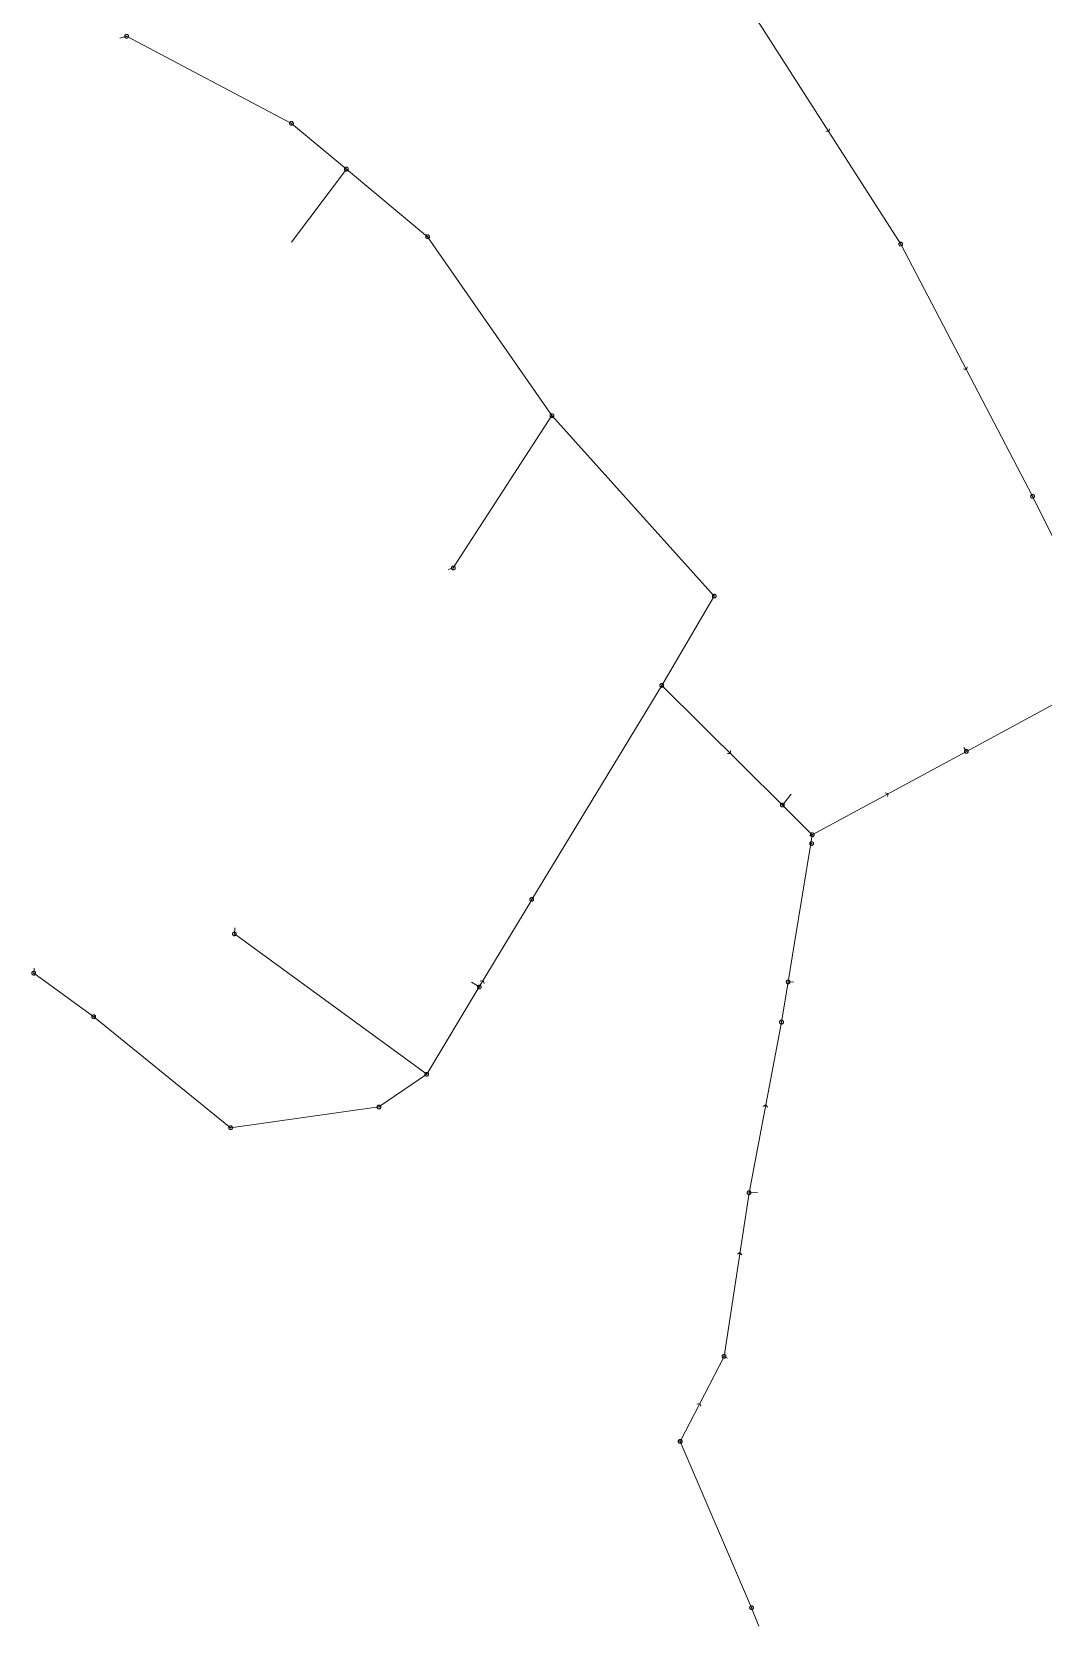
# Model space of a CAD drawing. Header units: metres. Extents: x 25504150 to 25508618, y 6694193 to 6702753.
# Drawn here: x 25506181.6 to 25506429.5, y 6701294.5 to 6701685.5 of the extents above; entities that cross this region are included whole.
import ezdxf

# ---------------------------------------------------------------- set-up
doc = ezdxf.new("R2010")
doc.units = ezdxf.units.M
for name, pattern in [('Sewer_node', [0]), ('Viemariputket', [0]), ('Viemarivarusteet', [0])]:
    doc.linetypes.add(name, pattern=pattern)
for name, color, linetype, lineweight in [('Sewer_node', 7, 'Sewer_node', 0), ('Viemariputket', 7, 'Viemariputket', 0), ('Viemarivarusteet', 7, 'Viemarivarusteet', 0)]:
    doc.layers.add(name, color=color, linetype=linetype, lineweight=lineweight)

msp = doc.modelspace()

# ---------------------------------------------------------------- linework, layer by layer
at = {"layer": 'Sewer_node', "color": 46, "linetype": 'Continuous', "true_color": 0x7f5f00, "flags": 128}
for points, elevation in [([(25506205.3, 6701684.42), (25506205.29, 6701684.49), (25506205.28, 6701684.57), (25506205.25, 6701684.63), (25506205.21, 6701684.7), (25506205.16, 6701684.75), (25506205.11, 6701684.8), (25506205.04, 6701684.84), (25506204.98, 6701684.87), (25506204.9, 6701684.88), (25506204.83, 6701684.89), (25506204.76, 6701684.88), (25506204.68, 6701684.87), (25506204.62, 6701684.84), (25506204.55, 6701684.8), (25506204.5, 6701684.75), (25506204.45, 6701684.7), (25506204.41, 6701684.63), (25506204.38, 6701684.57), (25506204.37, 6701684.49), (25506204.36, 6701684.42), (25506204.37, 6701684.35), (25506204.38, 6701684.27), (25506204.41, 6701684.21), (25506204.45, 6701684.14), (25506204.5, 6701684.09), (25506204.55, 6701684.04), (25506204.62, 6701684), (25506204.68, 6701683.97), (25506204.76, 6701683.96), (25506204.83, 6701683.95), (25506204.9, 6701683.96), (25506204.98, 6701683.97), (25506205.04, 6701684), (25506205.11, 6701684.04), (25506205.16, 6701684.09), (25506205.21, 6701684.14), (25506205.25, 6701684.21), (25506205.28, 6701684.27), (25506205.29, 6701684.35)], 41.18), ([(25506245.71, 6701663.05), (25506245.7, 6701663.12), (25506245.69, 6701663.19), (25506245.66, 6701663.26), (25506245.62, 6701663.32), (25506245.58, 6701663.38), (25506245.52, 6701663.42), (25506245.46, 6701663.46), (25506245.39, 6701663.49), (25506245.32, 6701663.5), (25506245.25, 6701663.51), (25506245.18, 6701663.5), (25506245.11, 6701663.49), (25506245.04, 6701663.46), (25506244.98, 6701663.42), (25506244.92, 6701663.38), (25506244.88, 6701663.32), (25506244.84, 6701663.26), (25506244.81, 6701663.19), (25506244.8, 6701663.12), (25506244.79, 6701663.05), (25506244.8, 6701662.98), (25506244.81, 6701662.91), (25506244.84, 6701662.84), (25506244.88, 6701662.78), (25506244.92, 6701662.72), (25506244.98, 6701662.68), (25506245.04, 6701662.64), (25506245.11, 6701662.61), (25506245.18, 6701662.6), (25506245.25, 6701662.59), (25506245.32, 6701662.6), (25506245.39, 6701662.61), (25506245.46, 6701662.64), (25506245.52, 6701662.68), (25506245.58, 6701662.72), (25506245.62, 6701662.78), (25506245.66, 6701662.84), (25506245.69, 6701662.91), (25506245.7, 6701662.98)], 41.18), ([(25506259.18, 6701651.83), (25506259.17, 6701651.9), (25506259.16, 6701651.98), (25506259.13, 6701652.04), (25506259.09, 6701652.11), (25506259.04, 6701652.16), (25506258.99, 6701652.21), (25506258.92, 6701652.25), (25506258.86, 6701652.28), (25506258.78, 6701652.29), (25506258.71, 6701652.3), (25506258.64, 6701652.29), (25506258.56, 6701652.28), (25506258.5, 6701652.25), (25506258.43, 6701652.21), (25506258.38, 6701652.16), (25506258.33, 6701652.11), (25506258.29, 6701652.04), (25506258.26, 6701651.98), (25506258.25, 6701651.9), (25506258.24, 6701651.83), (25506258.25, 6701651.76), (25506258.26, 6701651.68), (25506258.29, 6701651.62), (25506258.33, 6701651.55), (25506258.38, 6701651.5), (25506258.43, 6701651.45), (25506258.5, 6701651.41), (25506258.56, 6701651.38), (25506258.64, 6701651.37), (25506258.71, 6701651.36), (25506258.78, 6701651.37), (25506258.86, 6701651.38), (25506258.92, 6701651.41), (25506258.99, 6701651.45), (25506259.04, 6701651.5), (25506259.09, 6701651.55), (25506259.13, 6701651.62), (25506259.16, 6701651.68), (25506259.17, 6701651.76)], 39.45), ([(25506279.06, 6701635.25), (25506279.05, 6701635.32), (25506279.04, 6701635.39), (25506279.01, 6701635.46), (25506278.97, 6701635.52), (25506278.93, 6701635.58), (25506278.87, 6701635.62), (25506278.81, 6701635.66), (25506278.74, 6701635.69), (25506278.67, 6701635.7), (25506278.6, 6701635.71), (25506278.53, 6701635.7), (25506278.46, 6701635.69), (25506278.39, 6701635.66), (25506278.33, 6701635.62), (25506278.27, 6701635.58), (25506278.23, 6701635.52), (25506278.19, 6701635.46), (25506278.16, 6701635.39), (25506278.15, 6701635.32), (25506278.14, 6701635.25), (25506278.15, 6701635.18), (25506278.16, 6701635.11), (25506278.19, 6701635.04), (25506278.23, 6701634.98), (25506278.27, 6701634.92), (25506278.33, 6701634.88), (25506278.39, 6701634.84), (25506278.46, 6701634.81), (25506278.53, 6701634.8), (25506278.6, 6701634.79), (25506278.67, 6701634.8), (25506278.74, 6701634.81), (25506278.81, 6701634.84), (25506278.87, 6701634.88), (25506278.93, 6701634.92), (25506278.97, 6701634.98), (25506279.01, 6701635.04), (25506279.04, 6701635.11), (25506279.05, 6701635.18)], 41.48), ([(25506309.55, 6701591.39), (25506309.54, 6701591.46), (25506309.53, 6701591.53), (25506309.5, 6701591.6), (25506309.46, 6701591.66), (25506309.42, 6701591.72), (25506309.36, 6701591.76), (25506309.3, 6701591.8), (25506309.23, 6701591.83), (25506309.16, 6701591.84), (25506309.09, 6701591.85), (25506309.02, 6701591.84), (25506308.95, 6701591.83), (25506308.88, 6701591.8), (25506308.82, 6701591.76), (25506308.76, 6701591.72), (25506308.72, 6701591.66), (25506308.68, 6701591.6), (25506308.65, 6701591.53), (25506308.64, 6701591.46), (25506308.63, 6701591.39), (25506308.64, 6701591.32), (25506308.65, 6701591.25), (25506308.68, 6701591.18), (25506308.72, 6701591.12), (25506308.76, 6701591.06), (25506308.82, 6701591.02), (25506308.88, 6701590.98), (25506308.95, 6701590.95), (25506309.02, 6701590.94), (25506309.09, 6701590.93), (25506309.16, 6701590.94), (25506309.23, 6701590.95), (25506309.3, 6701590.98), (25506309.36, 6701591.02), (25506309.42, 6701591.06), (25506309.46, 6701591.12), (25506309.5, 6701591.18), (25506309.53, 6701591.25), (25506309.54, 6701591.32)], 40.69), ([(25506285.39, 6701554.02), (25506285.38, 6701554.09), (25506285.37, 6701554.16), (25506285.34, 6701554.23), (25506285.3, 6701554.29), (25506285.26, 6701554.35), (25506285.2, 6701554.39), (25506285.14, 6701554.43), (25506285.07, 6701554.46), (25506285, 6701554.47), (25506284.93, 6701554.48), (25506284.86, 6701554.47), (25506284.79, 6701554.46), (25506284.72, 6701554.43), (25506284.66, 6701554.39), (25506284.6, 6701554.35), (25506284.56, 6701554.29), (25506284.52, 6701554.23), (25506284.49, 6701554.16), (25506284.48, 6701554.09), (25506284.47, 6701554.02), (25506284.48, 6701553.95), (25506284.49, 6701553.88), (25506284.52, 6701553.81), (25506284.56, 6701553.75), (25506284.6, 6701553.69), (25506284.66, 6701553.65), (25506284.72, 6701553.61), (25506284.79, 6701553.58), (25506284.86, 6701553.57), (25506284.93, 6701553.56), (25506285, 6701553.57), (25506285.07, 6701553.58), (25506285.14, 6701553.61), (25506285.2, 6701553.65), (25506285.26, 6701553.69), (25506285.3, 6701553.75), (25506285.34, 6701553.81), (25506285.37, 6701553.88), (25506285.38, 6701553.95)], 43.25), ([(25506349.37, 6701547.11), (25506349.36, 6701547.18), (25506349.35, 6701547.25), (25506349.32, 6701547.32), (25506349.28, 6701547.38), (25506349.24, 6701547.44), (25506349.18, 6701547.48), (25506349.12, 6701547.52), (25506349.05, 6701547.55), (25506348.98, 6701547.56), (25506348.91, 6701547.57), (25506348.84, 6701547.56), (25506348.77, 6701547.55), (25506348.7, 6701547.52), (25506348.64, 6701547.48), (25506348.58, 6701547.44), (25506348.54, 6701547.38), (25506348.5, 6701547.32), (25506348.47, 6701547.25), (25506348.46, 6701547.18), (25506348.45, 6701547.11), (25506348.46, 6701547.04), (25506348.47, 6701546.97), (25506348.5, 6701546.9), (25506348.54, 6701546.84), (25506348.58, 6701546.78), (25506348.64, 6701546.74), (25506348.7, 6701546.7), (25506348.77, 6701546.67), (25506348.84, 6701546.66), (25506348.91, 6701546.65), (25506348.98, 6701546.66), (25506349.05, 6701546.67), (25506349.12, 6701546.7), (25506349.18, 6701546.74), (25506349.24, 6701546.78), (25506349.28, 6701546.84), (25506349.32, 6701546.9), (25506349.35, 6701546.97), (25506349.36, 6701547.04)], 39.96), ([(25506336.47, 6701525.21), (25506336.46, 6701525.28), (25506336.45, 6701525.35), (25506336.42, 6701525.42), (25506336.38, 6701525.48), (25506336.34, 6701525.54), (25506336.28, 6701525.58), (25506336.22, 6701525.62), (25506336.15, 6701525.65), (25506336.08, 6701525.66), (25506336.01, 6701525.67), (25506335.94, 6701525.66), (25506335.87, 6701525.65), (25506335.8, 6701525.62), (25506335.74, 6701525.58), (25506335.68, 6701525.54), (25506335.64, 6701525.48), (25506335.6, 6701525.42), (25506335.57, 6701525.35), (25506335.56, 6701525.28), (25506335.55, 6701525.21), (25506335.56, 6701525.14), (25506335.57, 6701525.07), (25506335.6, 6701525), (25506335.64, 6701524.94), (25506335.68, 6701524.88), (25506335.74, 6701524.84), (25506335.8, 6701524.8), (25506335.87, 6701524.77), (25506335.94, 6701524.76), (25506336.01, 6701524.75), (25506336.08, 6701524.76), (25506336.15, 6701524.77), (25506336.22, 6701524.8), (25506336.28, 6701524.84), (25506336.34, 6701524.88), (25506336.38, 6701524.94), (25506336.42, 6701525), (25506336.45, 6701525.07), (25506336.46, 6701525.14)], 40.02), ([(25506411.16, 6701509.03), (25506411.15, 6701509.1), (25506411.14, 6701509.17), (25506411.11, 6701509.24), (25506411.07, 6701509.3), (25506411.03, 6701509.36), (25506410.97, 6701509.4), (25506410.91, 6701509.44), (25506410.84, 6701509.47), (25506410.77, 6701509.48), (25506410.7, 6701509.49), (25506410.63, 6701509.48), (25506410.56, 6701509.47), (25506410.49, 6701509.44), (25506410.43, 6701509.4), (25506410.37, 6701509.36), (25506410.33, 6701509.3), (25506410.29, 6701509.24), (25506410.26, 6701509.17), (25506410.25, 6701509.1), (25506410.24, 6701509.03), (25506410.25, 6701508.96), (25506410.26, 6701508.89), (25506410.29, 6701508.82), (25506410.33, 6701508.76), (25506410.37, 6701508.7), (25506410.43, 6701508.66), (25506410.49, 6701508.62), (25506410.56, 6701508.59), (25506410.63, 6701508.58), (25506410.7, 6701508.57), (25506410.77, 6701508.58), (25506410.84, 6701508.59), (25506410.91, 6701508.62), (25506410.97, 6701508.66), (25506411.03, 6701508.7), (25506411.07, 6701508.76), (25506411.11, 6701508.82), (25506411.14, 6701508.89), (25506411.15, 6701508.96)], 38.72), ([(25506366.06, 6701495.88), (25506366.05, 6701495.95), (25506366.04, 6701496.03), (25506366.01, 6701496.09), (25506365.97, 6701496.16), (25506365.92, 6701496.21), (25506365.87, 6701496.26), (25506365.8, 6701496.3), (25506365.74, 6701496.33), (25506365.66, 6701496.34), (25506365.59, 6701496.35), (25506365.52, 6701496.34), (25506365.44, 6701496.33), (25506365.38, 6701496.3), (25506365.31, 6701496.26), (25506365.26, 6701496.21), (25506365.21, 6701496.16), (25506365.17, 6701496.09), (25506365.14, 6701496.03), (25506365.13, 6701495.95), (25506365.12, 6701495.88), (25506365.13, 6701495.81), (25506365.14, 6701495.73), (25506365.17, 6701495.67), (25506365.21, 6701495.6), (25506365.26, 6701495.55), (25506365.31, 6701495.5), (25506365.38, 6701495.46), (25506365.44, 6701495.43), (25506365.52, 6701495.42), (25506365.59, 6701495.41), (25506365.66, 6701495.42), (25506365.74, 6701495.43), (25506365.8, 6701495.46), (25506365.87, 6701495.5), (25506365.92, 6701495.55), (25506365.97, 6701495.6), (25506366.01, 6701495.67), (25506366.04, 6701495.73), (25506366.05, 6701495.81)], 37.8), ([(25506373.38, 6701488.61), (25506373.37, 6701488.68), (25506373.36, 6701488.75), (25506373.33, 6701488.82), (25506373.29, 6701488.88), (25506373.25, 6701488.94), (25506373.19, 6701488.98), (25506373.13, 6701489.02), (25506373.06, 6701489.05), (25506372.99, 6701489.06), (25506372.92, 6701489.07), (25506372.85, 6701489.06), (25506372.78, 6701489.05), (25506372.71, 6701489.02), (25506372.65, 6701488.98), (25506372.59, 6701488.94), (25506372.55, 6701488.88), (25506372.51, 6701488.82), (25506372.48, 6701488.75), (25506372.47, 6701488.68), (25506372.46, 6701488.61), (25506372.47, 6701488.54), (25506372.48, 6701488.47), (25506372.51, 6701488.4), (25506372.55, 6701488.34), (25506372.59, 6701488.28), (25506372.65, 6701488.24), (25506372.71, 6701488.2), (25506372.78, 6701488.17), (25506372.85, 6701488.16), (25506372.92, 6701488.15), (25506372.99, 6701488.16), (25506373.06, 6701488.17), (25506373.13, 6701488.2), (25506373.19, 6701488.24), (25506373.25, 6701488.28), (25506373.29, 6701488.34), (25506373.33, 6701488.4), (25506373.36, 6701488.47), (25506373.37, 6701488.54)], 39.36), ([(25506304.62, 6701472.75), (25506304.61, 6701472.82), (25506304.6, 6701472.89), (25506304.57, 6701472.96), (25506304.53, 6701473.02), (25506304.49, 6701473.08), (25506304.43, 6701473.12), (25506304.37, 6701473.16), (25506304.3, 6701473.19), (25506304.23, 6701473.2), (25506304.16, 6701473.21), (25506304.09, 6701473.2), (25506304.02, 6701473.19), (25506303.95, 6701473.16), (25506303.89, 6701473.12), (25506303.83, 6701473.08), (25506303.79, 6701473.02), (25506303.75, 6701472.96), (25506303.72, 6701472.89), (25506303.71, 6701472.82), (25506303.7, 6701472.75), (25506303.71, 6701472.68), (25506303.72, 6701472.61), (25506303.75, 6701472.54), (25506303.79, 6701472.48), (25506303.83, 6701472.42), (25506303.89, 6701472.38), (25506303.95, 6701472.34), (25506304.02, 6701472.31), (25506304.09, 6701472.3), (25506304.16, 6701472.29), (25506304.23, 6701472.3), (25506304.3, 6701472.31), (25506304.37, 6701472.34), (25506304.43, 6701472.38), (25506304.49, 6701472.42), (25506304.53, 6701472.48), (25506304.57, 6701472.54), (25506304.6, 6701472.61), (25506304.61, 6701472.68)], 40.77), ([(25506231.71, 6701464.29), (25506231.7, 6701464.36), (25506231.69, 6701464.43), (25506231.66, 6701464.5), (25506231.62, 6701464.56), (25506231.58, 6701464.62), (25506231.52, 6701464.66), (25506231.46, 6701464.7), (25506231.39, 6701464.73), (25506231.32, 6701464.74), (25506231.25, 6701464.75), (25506231.18, 6701464.74), (25506231.11, 6701464.73), (25506231.04, 6701464.7), (25506230.98, 6701464.66), (25506230.92, 6701464.62), (25506230.88, 6701464.56), (25506230.84, 6701464.5), (25506230.81, 6701464.43), (25506230.8, 6701464.36), (25506230.79, 6701464.29), (25506230.8, 6701464.22), (25506230.81, 6701464.15), (25506230.84, 6701464.08), (25506230.88, 6701464.02), (25506230.92, 6701463.96), (25506230.98, 6701463.92), (25506231.04, 6701463.88), (25506231.11, 6701463.85), (25506231.18, 6701463.84), (25506231.25, 6701463.83), (25506231.32, 6701463.84), (25506231.39, 6701463.85), (25506231.46, 6701463.88), (25506231.52, 6701463.92), (25506231.58, 6701463.96), (25506231.62, 6701464.02), (25506231.66, 6701464.08), (25506231.69, 6701464.15), (25506231.7, 6701464.22)], 42.86), ([(25506182.53, 6701454.65), (25506182.52, 6701454.72), (25506182.51, 6701454.79), (25506182.48, 6701454.86), (25506182.44, 6701454.92), (25506182.4, 6701454.98), (25506182.34, 6701455.02), (25506182.28, 6701455.06), (25506182.21, 6701455.09), (25506182.14, 6701455.1), (25506182.07, 6701455.11), (25506182, 6701455.1), (25506181.93, 6701455.09), (25506181.86, 6701455.06), (25506181.8, 6701455.02), (25506181.74, 6701454.98), (25506181.7, 6701454.92), (25506181.66, 6701454.86), (25506181.63, 6701454.79), (25506181.62, 6701454.72), (25506181.61, 6701454.65), (25506181.62, 6701454.58), (25506181.63, 6701454.51), (25506181.66, 6701454.44), (25506181.7, 6701454.38), (25506181.74, 6701454.32), (25506181.8, 6701454.28), (25506181.86, 6701454.24), (25506181.93, 6701454.21), (25506182, 6701454.2), (25506182.07, 6701454.19), (25506182.14, 6701454.2), (25506182.21, 6701454.21), (25506182.28, 6701454.24), (25506182.34, 6701454.28), (25506182.4, 6701454.32), (25506182.44, 6701454.38), (25506182.48, 6701454.44), (25506182.51, 6701454.51), (25506182.52, 6701454.58)], 43.24), ([(25506367.47, 6701452.5), (25506367.46, 6701452.57), (25506367.45, 6701452.64), (25506367.42, 6701452.71), (25506367.38, 6701452.77), (25506367.34, 6701452.83), (25506367.28, 6701452.87), (25506367.22, 6701452.91), (25506367.15, 6701452.94), (25506367.08, 6701452.95), (25506367.01, 6701452.96), (25506366.94, 6701452.95), (25506366.87, 6701452.94), (25506366.8, 6701452.91), (25506366.74, 6701452.87), (25506366.68, 6701452.83), (25506366.64, 6701452.77), (25506366.6, 6701452.71), (25506366.57, 6701452.64), (25506366.56, 6701452.57), (25506366.55, 6701452.5), (25506366.56, 6701452.43), (25506366.57, 6701452.36), (25506366.6, 6701452.29), (25506366.64, 6701452.23), (25506366.68, 6701452.17), (25506366.74, 6701452.13), (25506366.8, 6701452.09), (25506366.87, 6701452.06), (25506366.94, 6701452.05), (25506367.01, 6701452.04), (25506367.08, 6701452.05), (25506367.15, 6701452.06), (25506367.22, 6701452.09), (25506367.28, 6701452.13), (25506367.34, 6701452.17), (25506367.38, 6701452.23), (25506367.42, 6701452.29), (25506367.45, 6701452.36), (25506367.46, 6701452.43)], 38.38), ([(25506197.22, 6701443.96), (25506197.21, 6701444.03), (25506197.2, 6701444.1), (25506197.17, 6701444.17), (25506197.13, 6701444.23), (25506197.09, 6701444.29), (25506197.03, 6701444.33), (25506196.97, 6701444.37), (25506196.9, 6701444.4), (25506196.83, 6701444.41), (25506196.76, 6701444.42), (25506196.69, 6701444.41), (25506196.62, 6701444.4), (25506196.55, 6701444.37), (25506196.49, 6701444.33), (25506196.43, 6701444.29), (25506196.39, 6701444.23), (25506196.35, 6701444.17), (25506196.32, 6701444.1), (25506196.31, 6701444.03), (25506196.3, 6701443.96), (25506196.31, 6701443.89), (25506196.32, 6701443.82), (25506196.35, 6701443.75), (25506196.39, 6701443.69), (25506196.43, 6701443.63), (25506196.49, 6701443.59), (25506196.55, 6701443.55), (25506196.62, 6701443.52), (25506196.69, 6701443.51), (25506196.76, 6701443.5), (25506196.83, 6701443.51), (25506196.9, 6701443.52), (25506196.97, 6701443.55), (25506197.03, 6701443.59), (25506197.09, 6701443.63), (25506197.13, 6701443.69), (25506197.17, 6701443.75), (25506197.2, 6701443.82), (25506197.21, 6701443.89)], 42.73), ([(25506365.86, 6701442.64), (25506365.85, 6701442.71), (25506365.84, 6701442.79), (25506365.81, 6701442.85), (25506365.77, 6701442.92), (25506365.72, 6701442.97), (25506365.67, 6701443.02), (25506365.6, 6701443.06), (25506365.54, 6701443.09), (25506365.46, 6701443.1), (25506365.39, 6701443.11), (25506365.32, 6701443.1), (25506365.24, 6701443.09), (25506365.18, 6701443.06), (25506365.11, 6701443.02), (25506365.06, 6701442.97), (25506365.01, 6701442.92), (25506364.97, 6701442.85), (25506364.94, 6701442.79), (25506364.93, 6701442.71), (25506364.92, 6701442.64), (25506364.93, 6701442.57), (25506364.94, 6701442.49), (25506364.97, 6701442.43), (25506365.01, 6701442.36), (25506365.06, 6701442.31), (25506365.11, 6701442.26), (25506365.18, 6701442.22), (25506365.24, 6701442.19), (25506365.32, 6701442.18), (25506365.39, 6701442.17), (25506365.46, 6701442.18), (25506365.54, 6701442.19), (25506365.6, 6701442.22), (25506365.67, 6701442.26), (25506365.72, 6701442.31), (25506365.77, 6701442.36), (25506365.81, 6701442.43), (25506365.84, 6701442.49), (25506365.85, 6701442.57)], 39.42), ([(25506278.88, 6701429.85), (25506278.87, 6701429.92), (25506278.86, 6701429.99), (25506278.83, 6701430.06), (25506278.79, 6701430.12), (25506278.75, 6701430.18), (25506278.69, 6701430.22), (25506278.63, 6701430.26), (25506278.56, 6701430.29), (25506278.49, 6701430.3), (25506278.42, 6701430.31), (25506278.35, 6701430.3), (25506278.28, 6701430.29), (25506278.21, 6701430.26), (25506278.15, 6701430.22), (25506278.09, 6701430.18), (25506278.05, 6701430.12), (25506278.01, 6701430.06), (25506277.98, 6701429.99), (25506277.97, 6701429.92), (25506277.96, 6701429.85), (25506277.97, 6701429.78), (25506277.98, 6701429.71), (25506278.01, 6701429.64), (25506278.05, 6701429.58), (25506278.09, 6701429.52), (25506278.15, 6701429.48), (25506278.21, 6701429.44), (25506278.28, 6701429.41), (25506278.35, 6701429.4), (25506278.42, 6701429.39), (25506278.49, 6701429.4), (25506278.56, 6701429.41), (25506278.63, 6701429.44), (25506278.69, 6701429.48), (25506278.75, 6701429.52), (25506278.79, 6701429.58), (25506278.83, 6701429.64), (25506278.86, 6701429.71), (25506278.87, 6701429.78)], 40.8), ([(25506267.15, 6701421.83), (25506267.14, 6701421.9), (25506267.13, 6701421.98), (25506267.1, 6701422.04), (25506267.06, 6701422.11), (25506267.01, 6701422.16), (25506266.96, 6701422.21), (25506266.89, 6701422.25), (25506266.83, 6701422.28), (25506266.75, 6701422.29), (25506266.68, 6701422.3), (25506266.61, 6701422.29), (25506266.53, 6701422.28), (25506266.47, 6701422.25), (25506266.4, 6701422.21), (25506266.35, 6701422.16), (25506266.3, 6701422.11), (25506266.26, 6701422.04), (25506266.23, 6701421.98), (25506266.22, 6701421.9), (25506266.21, 6701421.83), (25506266.22, 6701421.76), (25506266.23, 6701421.68), (25506266.26, 6701421.62), (25506266.3, 6701421.55), (25506266.35, 6701421.5), (25506266.4, 6701421.45), (25506266.47, 6701421.41), (25506266.53, 6701421.38), (25506266.61, 6701421.37), (25506266.68, 6701421.36), (25506266.75, 6701421.37), (25506266.83, 6701421.38), (25506266.89, 6701421.41), (25506266.96, 6701421.45), (25506267.01, 6701421.5), (25506267.06, 6701421.55), (25506267.1, 6701421.62), (25506267.13, 6701421.68), (25506267.14, 6701421.76)], 40.87), ([(25506230.77, 6701416.75), (25506230.76, 6701416.82), (25506230.75, 6701416.89), (25506230.72, 6701416.96), (25506230.68, 6701417.02), (25506230.64, 6701417.08), (25506230.58, 6701417.12), (25506230.52, 6701417.16), (25506230.45, 6701417.19), (25506230.38, 6701417.2), (25506230.31, 6701417.21), (25506230.24, 6701417.2), (25506230.17, 6701417.19), (25506230.1, 6701417.16), (25506230.04, 6701417.12), (25506229.98, 6701417.08), (25506229.94, 6701417.02), (25506229.9, 6701416.96), (25506229.87, 6701416.89), (25506229.86, 6701416.82), (25506229.85, 6701416.75), (25506229.86, 6701416.68), (25506229.87, 6701416.61), (25506229.9, 6701416.54), (25506229.94, 6701416.48), (25506229.98, 6701416.42), (25506230.04, 6701416.38), (25506230.1, 6701416.34), (25506230.17, 6701416.31), (25506230.24, 6701416.3), (25506230.31, 6701416.29), (25506230.38, 6701416.3), (25506230.45, 6701416.31), (25506230.52, 6701416.34), (25506230.58, 6701416.38), (25506230.64, 6701416.42), (25506230.68, 6701416.48), (25506230.72, 6701416.54), (25506230.75, 6701416.61), (25506230.76, 6701416.68)], 41.31), ([(25506357.89, 6701400.79), (25506357.88, 6701400.86), (25506357.87, 6701400.93), (25506357.84, 6701401), (25506357.8, 6701401.06), (25506357.76, 6701401.12), (25506357.7, 6701401.16), (25506357.64, 6701401.2), (25506357.57, 6701401.23), (25506357.5, 6701401.24), (25506357.43, 6701401.25), (25506357.36, 6701401.24), (25506357.29, 6701401.23), (25506357.22, 6701401.2), (25506357.16, 6701401.16), (25506357.1, 6701401.12), (25506357.06, 6701401.06), (25506357.02, 6701401), (25506356.99, 6701400.93), (25506356.98, 6701400.86), (25506356.97, 6701400.79), (25506356.98, 6701400.72), (25506356.99, 6701400.65), (25506357.02, 6701400.58), (25506357.06, 6701400.52), (25506357.1, 6701400.46), (25506357.16, 6701400.42), (25506357.22, 6701400.38), (25506357.29, 6701400.35), (25506357.36, 6701400.34), (25506357.43, 6701400.33), (25506357.5, 6701400.34), (25506357.57, 6701400.35), (25506357.64, 6701400.38), (25506357.7, 6701400.42), (25506357.76, 6701400.46), (25506357.8, 6701400.52), (25506357.84, 6701400.58), (25506357.87, 6701400.65), (25506357.88, 6701400.72)], 40.04), ([(25506351.75, 6701360.67), (25506351.74, 6701360.74), (25506351.73, 6701360.81), (25506351.7, 6701360.88), (25506351.66, 6701360.94), (25506351.62, 6701361), (25506351.56, 6701361.04), (25506351.5, 6701361.08), (25506351.43, 6701361.11), (25506351.36, 6701361.12), (25506351.29, 6701361.13), (25506351.22, 6701361.12), (25506351.15, 6701361.11), (25506351.08, 6701361.08), (25506351.02, 6701361.04), (25506350.96, 6701361), (25506350.92, 6701360.94), (25506350.88, 6701360.88), (25506350.85, 6701360.81), (25506350.84, 6701360.74), (25506350.83, 6701360.67), (25506350.84, 6701360.6), (25506350.85, 6701360.53), (25506350.88, 6701360.46), (25506350.92, 6701360.4), (25506350.96, 6701360.34), (25506351.02, 6701360.3), (25506351.08, 6701360.26), (25506351.15, 6701360.23), (25506351.22, 6701360.22), (25506351.29, 6701360.21), (25506351.36, 6701360.22), (25506351.43, 6701360.23), (25506351.5, 6701360.26), (25506351.56, 6701360.3), (25506351.62, 6701360.34), (25506351.66, 6701360.4), (25506351.7, 6701360.46), (25506351.73, 6701360.53), (25506351.74, 6701360.6)], 39.83), ([(25506341.06, 6701339.81), (25506341.05, 6701339.88), (25506341.04, 6701339.95), (25506341.01, 6701340.02), (25506340.97, 6701340.08), (25506340.93, 6701340.14), (25506340.87, 6701340.18), (25506340.81, 6701340.22), (25506340.74, 6701340.25), (25506340.67, 6701340.26), (25506340.6, 6701340.27), (25506340.53, 6701340.26), (25506340.46, 6701340.25), (25506340.39, 6701340.22), (25506340.33, 6701340.18), (25506340.27, 6701340.14), (25506340.23, 6701340.08), (25506340.19, 6701340.02), (25506340.16, 6701339.95), (25506340.15, 6701339.88), (25506340.14, 6701339.81), (25506340.15, 6701339.74), (25506340.16, 6701339.67), (25506340.19, 6701339.6), (25506340.23, 6701339.54), (25506340.27, 6701339.48), (25506340.33, 6701339.44), (25506340.39, 6701339.4), (25506340.46, 6701339.37), (25506340.53, 6701339.36), (25506340.6, 6701339.35), (25506340.67, 6701339.36), (25506340.74, 6701339.37), (25506340.81, 6701339.4), (25506340.87, 6701339.44), (25506340.93, 6701339.48), (25506340.97, 6701339.54), (25506341.01, 6701339.6), (25506341.04, 6701339.67), (25506341.05, 6701339.74)], 39.82), ([(25506358.5, 6701299.03), (25506358.49, 6701299.1), (25506358.48, 6701299.17), (25506358.45, 6701299.24), (25506358.41, 6701299.3), (25506358.37, 6701299.36), (25506358.31, 6701299.4), (25506358.25, 6701299.44), (25506358.18, 6701299.47), (25506358.11, 6701299.48), (25506358.04, 6701299.49), (25506357.97, 6701299.48), (25506357.9, 6701299.47), (25506357.83, 6701299.44), (25506357.77, 6701299.4), (25506357.71, 6701299.36), (25506357.67, 6701299.3), (25506357.63, 6701299.24), (25506357.6, 6701299.17), (25506357.59, 6701299.1), (25506357.58, 6701299.03), (25506357.59, 6701298.96), (25506357.6, 6701298.89), (25506357.63, 6701298.82), (25506357.67, 6701298.76), (25506357.71, 6701298.7), (25506357.77, 6701298.66), (25506357.83, 6701298.62), (25506357.9, 6701298.59), (25506357.97, 6701298.58), (25506358.04, 6701298.57), (25506358.11, 6701298.58), (25506358.18, 6701298.59), (25506358.25, 6701298.62), (25506358.31, 6701298.66), (25506358.37, 6701298.7), (25506358.41, 6701298.76), (25506358.45, 6701298.82), (25506358.48, 6701298.89), (25506358.49, 6701298.96)], 40.61)]:
    msp.add_lwpolyline(points, close=True, dxfattribs=dict(at, elevation=elevation))
for points in [[(25506376.26, 6701661.12), (25506377, 6701660.97), (25506377.15, 6701661.69)], [(25506410, 6701602.85), (25506410.72, 6701602.64), (25506410.94, 6701603.34)], [(25506352.11, 6701508.49), (25506352.86, 6701508.5), (25506352.86, 6701509.24)], [(25506391.34, 6701497.95), (25506391.54, 6701498.67), (25506390.83, 6701498.89)], [(25506292.45, 6701452.15), (25506292.26, 6701452.87), (25506291.54, 6701452.69)], [(25506361.96, 6701421.75), (25506361.54, 6701422.37), (25506360.92, 6701421.95)], [(25506355.64, 6701385.57), (25506355.19, 6701386.17), (25506354.59, 6701385.73)], [(25506345.57, 6701348.43), (25506345.34, 6701349.14), (25506344.63, 6701348.92)]]:
    msp.add_lwpolyline(points, dxfattribs=at)
for points in [[(25506395.08, 6701633.45), (25506395.07, 6701633.52), (25506395.06, 6701633.59), (25506395.03, 6701633.66), (25506394.99, 6701633.72), (25506394.95, 6701633.78), (25506394.89, 6701633.82), (25506394.83, 6701633.86), (25506394.76, 6701633.89), (25506394.69, 6701633.9), (25506394.62, 6701633.91), (25506394.55, 6701633.9), (25506394.48, 6701633.89), (25506394.41, 6701633.86), (25506394.35, 6701633.82), (25506394.29, 6701633.78), (25506394.25, 6701633.72), (25506394.21, 6701633.66), (25506394.18, 6701633.59), (25506394.17, 6701633.52), (25506394.16, 6701633.45), (25506394.17, 6701633.38), (25506394.18, 6701633.31), (25506394.21, 6701633.24), (25506394.25, 6701633.18), (25506394.29, 6701633.12), (25506394.35, 6701633.08), (25506394.41, 6701633.04), (25506394.48, 6701633.01), (25506394.55, 6701633), (25506394.62, 6701632.99), (25506394.69, 6701633), (25506394.76, 6701633.01), (25506394.83, 6701633.04), (25506394.89, 6701633.08), (25506394.95, 6701633.12), (25506394.99, 6701633.18), (25506395.03, 6701633.24), (25506395.06, 6701633.31), (25506395.07, 6701633.38)], [(25506427.39, 6701571.61), (25506427.38, 6701571.68), (25506427.37, 6701571.75), (25506427.34, 6701571.82), (25506427.3, 6701571.88), (25506427.26, 6701571.94), (25506427.2, 6701571.98), (25506427.14, 6701572.02), (25506427.07, 6701572.05), (25506427, 6701572.06), (25506426.93, 6701572.07), (25506426.86, 6701572.06), (25506426.79, 6701572.05), (25506426.72, 6701572.02), (25506426.66, 6701571.98), (25506426.6, 6701571.94), (25506426.56, 6701571.88), (25506426.52, 6701571.82), (25506426.49, 6701571.75), (25506426.48, 6701571.68), (25506426.47, 6701571.61), (25506426.48, 6701571.54), (25506426.49, 6701571.47), (25506426.52, 6701571.4), (25506426.56, 6701571.34), (25506426.6, 6701571.28), (25506426.66, 6701571.24), (25506426.72, 6701571.2), (25506426.79, 6701571.17), (25506426.86, 6701571.16), (25506426.93, 6701571.15), (25506427, 6701571.16), (25506427.07, 6701571.17), (25506427.14, 6701571.2), (25506427.2, 6701571.24), (25506427.26, 6701571.28), (25506427.3, 6701571.34), (25506427.34, 6701571.4), (25506427.37, 6701571.47), (25506427.38, 6701571.54)], [(25506373.21, 6701486.43), (25506373.2, 6701486.5), (25506373.19, 6701486.57), (25506373.16, 6701486.64), (25506373.12, 6701486.7), (25506373.08, 6701486.76), (25506373.02, 6701486.8), (25506372.96, 6701486.84), (25506372.89, 6701486.87), (25506372.82, 6701486.88), (25506372.75, 6701486.89), (25506372.68, 6701486.88), (25506372.61, 6701486.87), (25506372.54, 6701486.84), (25506372.48, 6701486.8), (25506372.42, 6701486.76), (25506372.38, 6701486.7), (25506372.34, 6701486.64), (25506372.31, 6701486.57), (25506372.3, 6701486.5), (25506372.29, 6701486.43), (25506372.3, 6701486.36), (25506372.31, 6701486.29), (25506372.34, 6701486.22), (25506372.38, 6701486.16), (25506372.42, 6701486.1), (25506372.48, 6701486.06), (25506372.54, 6701486.02), (25506372.61, 6701485.99), (25506372.68, 6701485.98), (25506372.75, 6701485.97), (25506372.82, 6701485.98), (25506372.89, 6701485.99), (25506372.96, 6701486.02), (25506373.02, 6701486.06), (25506373.08, 6701486.1), (25506373.12, 6701486.16), (25506373.16, 6701486.22), (25506373.19, 6701486.29), (25506373.2, 6701486.36)], [(25506291.76, 6701451.27), (25506291.75, 6701451.34), (25506291.74, 6701451.41), (25506291.71, 6701451.48), (25506291.67, 6701451.54), (25506291.63, 6701451.6), (25506291.57, 6701451.64), (25506291.51, 6701451.68), (25506291.44, 6701451.71), (25506291.37, 6701451.72), (25506291.3, 6701451.73), (25506291.23, 6701451.72), (25506291.16, 6701451.71), (25506291.09, 6701451.68), (25506291.03, 6701451.64), (25506290.97, 6701451.6), (25506290.93, 6701451.54), (25506290.89, 6701451.48), (25506290.86, 6701451.41), (25506290.85, 6701451.34), (25506290.84, 6701451.27), (25506290.85, 6701451.2), (25506290.86, 6701451.13), (25506290.89, 6701451.06), (25506290.93, 6701451), (25506290.97, 6701450.94), (25506291.03, 6701450.9), (25506291.09, 6701450.86), (25506291.16, 6701450.83), (25506291.23, 6701450.82), (25506291.3, 6701450.81), (25506291.37, 6701450.82), (25506291.44, 6701450.83), (25506291.51, 6701450.86), (25506291.57, 6701450.9), (25506291.63, 6701450.94), (25506291.67, 6701451), (25506291.71, 6701451.06), (25506291.74, 6701451.13), (25506291.75, 6701451.2)], [(25506340.98, 6701339.81), (25506340.97, 6701339.88), (25506340.96, 6701339.95), (25506340.93, 6701340.02), (25506340.89, 6701340.08), (25506340.85, 6701340.14), (25506340.79, 6701340.18), (25506340.73, 6701340.22), (25506340.66, 6701340.25), (25506340.59, 6701340.26), (25506340.52, 6701340.27), (25506340.45, 6701340.26), (25506340.38, 6701340.25), (25506340.31, 6701340.22), (25506340.25, 6701340.18), (25506340.19, 6701340.14), (25506340.15, 6701340.08), (25506340.11, 6701340.02), (25506340.08, 6701339.95), (25506340.07, 6701339.88), (25506340.06, 6701339.81), (25506340.07, 6701339.74), (25506340.08, 6701339.67), (25506340.11, 6701339.6), (25506340.15, 6701339.54), (25506340.19, 6701339.48), (25506340.25, 6701339.44), (25506340.31, 6701339.4), (25506340.38, 6701339.37), (25506340.45, 6701339.36), (25506340.52, 6701339.35), (25506340.59, 6701339.36), (25506340.66, 6701339.37), (25506340.73, 6701339.4), (25506340.79, 6701339.44), (25506340.85, 6701339.48), (25506340.89, 6701339.54), (25506340.93, 6701339.6), (25506340.96, 6701339.67), (25506340.97, 6701339.74)]]:
    msp.add_lwpolyline(points, close=True, dxfattribs=at)
at = {"layer": 'Viemariputket', "color": 1, "linetype": 'Continuous', "lineweight": 15}
for p, q in [((25506394.62, 6701633.45, 36.95), (25506345.52, 6701710.11, 37.13)), ((25506204.83, 6701684.42), (25506203.2, 6701683.96)), ((25506245.25, 6701663.05, 39.58), (25506204.83, 6701684.42, 39.83)), ((25506258.71, 6701651.83, 39.45), (25506245.25, 6701663.05, 39.58)), ((25506258.71, 6701651.83, 39.47), (25506245.22, 6701633.91)), ((25506278.6, 6701635.25, 39.27), (25506258.71, 6701651.83, 39.45)), ((25506309.09, 6701591.39, 38.94), (25506278.6, 6701635.25, 39.28)), ((25506394.62, 6701633.45, 36.95), (25506426.93, 6701571.61, 36.24)), ((25506309.09, 6701591.39), (25506284.93, 6701554.02)), ((25506348.91, 6701547.11), (25506309.09, 6701591.39)), ((25506452.93, 6701519.29, 36.17), (25506426.93, 6701571.61, 36.24)), ((25506284.93, 6701554.02), (25506283.68, 6701553.62)), ((25506336.01, 6701525.21), (25506348.91, 6701547.11)), ((25506410.7, 6701509.03), (25506445.64, 6701527.99)), ((25506304.16, 6701472.75), (25506336.01, 6701525.21)), ((25506336.01, 6701525.21), (25506365.59, 6701495.88, 37.78)), ((25506372.92, 6701488.61), (25506410.7, 6701509.03)), ((25506410.7, 6701509.03), (25506410.12, 6701509.97)), ((25506365.59, 6701495.88, 38.29), (25506367.77, 6701498.54, 63.32)), ((25506365.59, 6701495.88, 37.78), (25506372.92, 6701488.61, 37.67)), ((25506372.92, 6701488.61), (25506372.21, 6701488.32)), ((25506372.57, 6701486.45, 36.19), (25506372.92, 6701488.61, 37.98)), ((25506368.51, 6701461.64, 37.8), (25506372.57, 6701486.45, 36.19)), ((25506291.3, 6701451.27), (25506304.15, 6701472.65)), ((25506231.25, 6701464.29), (25506231.38, 6701465.76)), ((25506278.42, 6701429.85), (25506231.25, 6701464.29)), ((25506367.01, 6701452.5, 38.38), (25506368.51, 6701461.64, 37.8)), ((25506182.07, 6701454.65), (25506182.19, 6701455.84)), ((25506182.07, 6701454.65, 41.54), (25506196.76, 6701443.96, 41.04)), ((25506291.3, 6701451.27), (25506289.35, 6701452.45)), ((25506365.39, 6701442.64), (25506367.01, 6701452.5, 8.14)), ((25506367.01, 6701452.5, 37.8), (25506368.44, 6701452.44, 63.32)), ((25506278.42, 6701429.85), (25506291.3, 6701451.27)), ((25506196.76, 6701443.96, 41.3), (25506197.13, 6701444.21, 41.3)), ((25506196.76, 6701443.96, 40.97), (25506230.31, 6701416.75, 39.76)), ((25506357.43, 6701400.79, 38.16), (25506365.39, 6701442.64)), ((25506266.68, 6701421.83, 39.27), (25506278.42, 6701429.85, 38.99)), ((25506230.31, 6701416.75, 39.74), (25506266.68, 6701421.83, 39.27)), ((25506351.29, 6701360.67), (25506357.43, 6701400.79, 38.17)), ((25506357.43, 6701400.79, 38.35), (25506359.47, 6701400.88, 48.84)), ((25506340.52, 6701339.81), (25506351.29, 6701360.67)), ((25506351.29, 6701360.67), (25506352.15, 6701360.21)), ((25506358.04, 6701299.03), (25506340.52, 6701339.81)), ((25506358.04, 6701299.03), (25506359.85, 6701294.52))]:
    msp.add_line(p, q, dxfattribs=at)
at = {"layer": 'Viemarivarusteet', "color": 1}
for p in [(25506204.83, 6701684.42, 41.18), (25506245.25, 6701663.05, 41.18), (25506258.71, 6701651.83, 39.45), (25506278.6, 6701635.25, 41.48), (25506394.62, 6701633.45), (25506309.09, 6701591.39, 40.69), (25506426.93, 6701571.61), (25506284.93, 6701554.02, 43.25), (25506348.91, 6701547.11, 39.96), (25506336.01, 6701525.21, 40.02), (25506410.7, 6701509.03, 38.72), (25506365.59, 6701495.88, 37.8), (25506372.92, 6701488.61, 39.36), (25506372.75, 6701486.43), (25506304.16, 6701472.75, 40.77), (25506231.25, 6701464.29, 42.86), (25506182.07, 6701454.65, 43.24), (25506367.01, 6701452.5, 38.38), (25506291.3, 6701451.27), (25506196.76, 6701443.96, 42.73), (25506365.39, 6701442.64, 39.42), (25506278.42, 6701429.85, 40.8), (25506266.68, 6701421.83, 40.87), (25506230.31, 6701416.75, 41.31), (25506357.43, 6701400.79, 40.04), (25506351.29, 6701360.67, 39.83), (25506340.52, 6701339.81), (25506340.6, 6701339.81, 39.82), (25506358.04, 6701299.03, 40.61)]:
    msp.add_point(p, dxfattribs=at)

doc.saveas('drawing.dxf')
